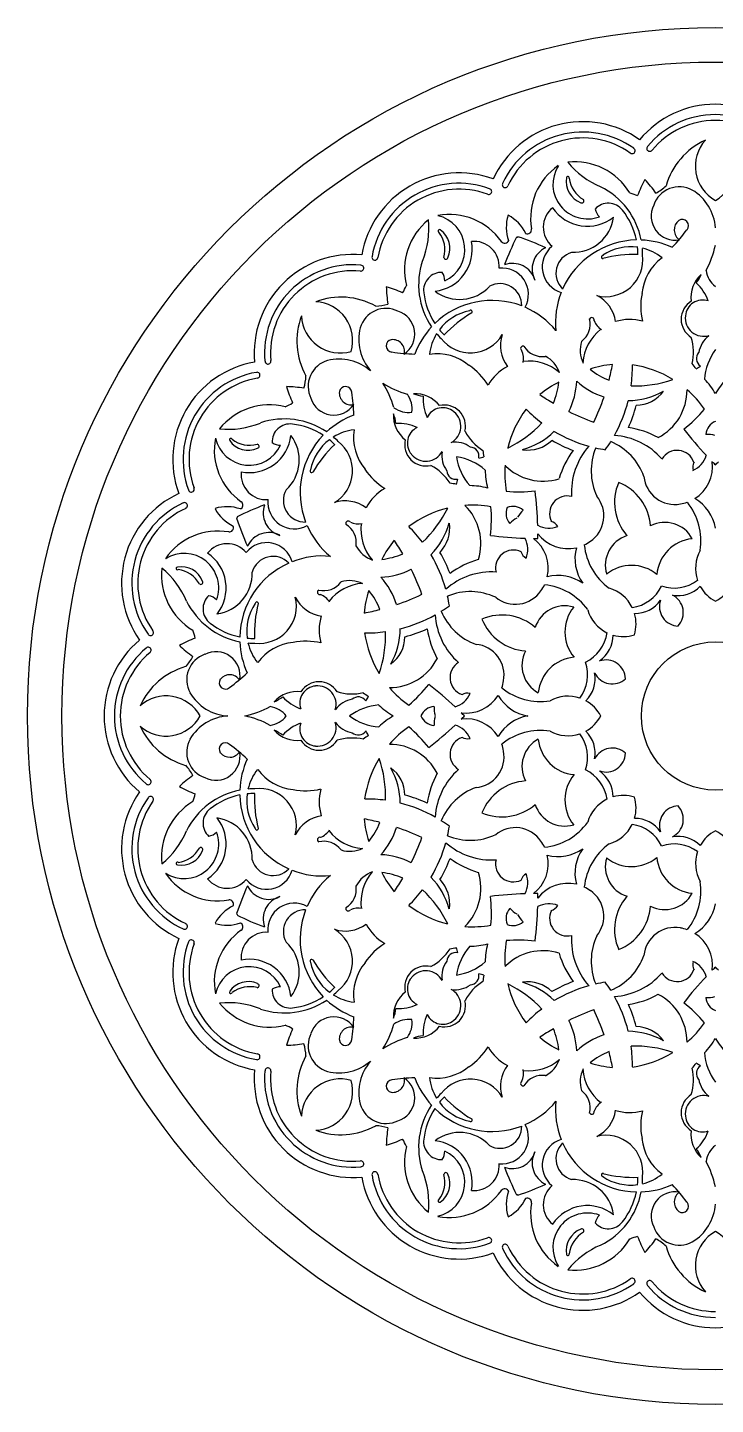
# Model space of a CAD drawing. Header units: millimetres. Extents: x 667 to 4200, y 451 to 2764.
# Drawn here: x 3200 to 3700, y 1741 to 2741 of the extents above; entities that cross this region are included whole.
import ezdxf

# ---------------------------------------------------------------- set-up
doc = ezdxf.new("R2010")
doc.units = ezdxf.units.MM
doc.layers.add('cad-block.com', color=250, linetype='Continuous')

# ---------------------------------------------------------------- blocks, each defined once
blk = doc.blocks.new('deco3_cad-block.com')
at = {"color": 0}
for radius in [500, 474.9, 53.8]:
    blk.add_circle((0, 0), radius, dxfattribs=at)
for centre, radius, start, end in [((0, 372.6), 71.7, 39.7852, 140.216), ((-96.4, 359.9), 71.7, 54.7852, 155.216), ((0, 372.6), 64.2, 89.9995, 140.2148), ((0, 372.6), 59.9, 89.9995, 140.2148), ((0, 372.6), 64.2, 39.7852, 90.0005), ((0, 372.6), 59.9, 39.7852, 90.0005), ((-96.4, 359.9), 64.2, 105.0014, 155.2167), ((-96.4, 359.9), 64.2, 54.7852, 105.0005), ((-96.4, 359.9), 59.9, 105.0013, 155.2167), ((-96.4, 359.9), 59.9, 54.7852, 105.0005), ((-60.5, 410.5), 2.12, 230.3546, 59.2158), ((-47.8, 412.2), 2.12, 135.7842, 324.6454), ((14.2, 370.7), 52.1, 114.4033, 164.0283), ((13.7, 399.2), 28.3, 137.9039, 241.0499), ((-13.7, 399.2), 28.3, 298.9501, 42.0961), ((-102.3, 355.7), 46.8, 31.0657, 96.1945), ((-58.8, 442.1), 62.8, 219.3671, 246.9565), ((-186.3, 322.7), 71.7, 69.784, 170.2148), ((-88.1, 361.6), 46.2, 124.4244, 189.7809), ((-93, 386.1), 25.1, 147.4704, 290.1368), ((-92.2, 388), 16.2, 169.2731, 249.9043), ((-107.2, 390.9), 0.998, 337.7966, 170.347), ((-85.2, 393.4), 21.3, 187.7335, 239.7077), ((-186.3, 322.7), 64.2, 69.7833, 119.9986), ((-186.3, 322.7), 59.9, 69.7833, 119.9987), ((-164.7, 380.9), 2.12, 245.3527, 74.2139), ((-152.8, 385.8), 2.12, 150.7861, 339.6473), ((-107.8, 335.2), 54.9, 11.0215, 63.6174), ((22.8, 348.9), 84.5, 151.2252, 159.8163), ((-112.3, 331.1), 84.5, 35.1837, 43.7748), ((-26.3, 364.8), 19.5, 61.0171, 161.3345), ((-63.9, 416.5), 42.2, 299.32, 311.6928), ((-34.7, 352.1), 34.8, 3.8891, 59.0287), ((-186.3, 322.7), 64.2, 119.9995, 170.2148), ((-186.3, 322.7), 59.9, 119.9995, 170.2148), ((-97, 374), 1.46, 236.9017, 40.6605), ((-77.8, 359.3), 13.1, 37.8272, 137.4722), ((-46.1, 418.9), 42.2, 247.5453, 255.68), ((-29.2, 363), 17.5, 152.5465, 280.5402), ((-179.2, 323.9), 46.8, 128.8055, 193.9343), ((-271, 354.2), 62.8, 338.0435, 5.6329), ((-193.3, 318), 46.2, 35.2191, 100.5756), ((-207.2, 338.8), 25.1, 294.8632, 77.5296), ((-122.7, 355), 29.3, 162.926, 199.4949), ((-164.3, 337.8), 29.3, 25.5051, 62.074), ((-106.9, 354.9), 18.2, 128.7065, 229.3411), ((-93, 386.1), 30.5, 214.0042, 308.4142), ((-103.4, 366.3), 29.6, 267.7815, 352.1811), ((-77.3, 370), 10.2, 190.3506, 226.5998), ((-107.8, 335.2), 51.5, 11.778, 38.5225), ((-24.1, 356.1), 4.55, 319.84, 124.2001), ((-200.6, 352.2), 0.998, 54.653, 247.2034), ((-217.9, 338.4), 21.3, 345.2923, 37.2665), ((-209.1, 339.6), 16.2, 335.0957, 55.7269), ((-136.8, 353.4), 3.19, 249.5827, 6.4622), ((-122.9, 427.5), 126.4, 316.4195, 323.9868), ((-21.3, 353), 8.65, 128.248, 237.2109), ((-207.2, 338.8), 30.5, 276.5858, 10.9958), ((-175.3, 326.5), 18.2, 355.6589, 96.2935), ((-153.1, 346.6), 3.19, 218.5378, 335.4173), ((48.2, 252.1), 215.2, 153.6246, 159.4122), ((-155, 306.3), 42.6, 74.9694, 75.7903), ((-107, 326.2), 42.6, 149.2097, 150.0306), ((-212.3, 144.1), 215.2, 65.5878, 71.3754), ((-116.1, 324.6), 17.1, 115.4786, 207.793), ((-106.7, 326.1), 19.2, 128.9501, 253.9053), ((-56.2, 285.7), 60, 91.0566, 156.0221), ((-61.5, 304.3), 36.4, 82.0653, 123.7493), ((-107.8, 335.2), 51.5, 359.613, 5.6308), ((-56.2, 285.7), 60, 65.4711, 87.8194), ((-63.5, 355), 64.8, 330.9715, 348.4156), ((-263.5, 263.5), 71.7, 84.7852, 185.216), ((-247.5, 333.1), 2.12, 165.7842, 354.6454), ((-160.8, 313.2), 54.9, 161.3826, 213.9785), ((-195.9, 333.1), 1.46, 184.3395, 348.0983), ((-100.1, 321.5), 15.8, 106.3074, 226.2753), ((-79.7, 331.5), 27, 255.8815, 7.0097), ((-81.7, 333.3), 1.15, 89.947, 270.053), ((-59.3, 246.6), 88.5, 88.0242, 104.6723), ((-17.7, 303.7), 35.8, 126.1119, 174.9369), ((-107.8, 335.2), 54.9, 359.613, 4.6219), ((-61.5, 304.3), 36.4, 51.3307, 76.6344), ((-263.5, 263.5), 64.2, 84.7852, 135.0005), ((-263.5, 263.5), 59.9, 84.7852, 135.0005), ((-257.7, 325.2), 2.12, 260.3546, 89.2158), ((-199, 309.1), 13.1, 87.5278, 187.1728), ((-206.9, 316.3), 10.2, 358.4002, 34.6494), ((-155.1, 306.1), 19.2, 331.0947, 96.0499), ((-147.5, 311.6), 17.1, 17.207, 109.5214), ((4.7, 303.9), 22.5, 131.9886, 186.8986), ((-35.2, 331.1), 27, 321.9676, 337.2164), ((11.7, 326.6), 18.8, 189.5333, 231.5439), ((-262.8, 230.6), 84.5, 65.1837, 73.7748), ((-154.7, 313.5), 84.5, 181.2252, 189.8163), ((-263.6, 328.8), 42.2, 329.32, 337.4547), ((-185.9, 332.1), 29.6, 232.8189, 317.2185), ((-156.6, 298.2), 15.8, 358.7247, 118.6926), ((-36.6, 289.8), 33.5, 20.4079, 47.466), ((-263.5, 263.5), 64.2, 134.9995, 185.2148), ((-263.5, 263.5), 59.9, 134.9995, 185.2148), ((-272.2, 252.1), 52.1, 60.9717, 110.5967), ((-291.9, 272.6), 28.3, 343.9501, 87.0961), ((-160.8, 313.2), 51.5, 186.4775, 213.222), ((-162.3, 241.8), 60, 68.9779, 133.9434), ((-56.2, 285.7), 60, 158.5253, 185.6275), ((-97.9, 282.5), 25.7, 8.7274, 62.9872), ((-7.8, 297.5), 46.5, 168.3604, 193.4099), ((-9.5, 288.1), 15.4, 121.5927, 238.4073), ((-9.3, 289.6), 12.5, 70.7614, 175.5351), ((-252.1, 272.2), 52.1, 159.4033, 209.0283), ((-272.6, 291.9), 28.3, 182.9039, 286.0499), ((-239.4, 276.5), 19.5, 63.6655, 163.9829), ((-249.4, 339.7), 42.2, 273.3072, 285.68), ((-236, 277.3), 17.5, 304.4598, 72.4535), ((-171.6, 258.6), 36.4, 101.2507, 142.9347), ((-132.4, 216.3), 88.5, 120.3277, 136.9758), ((-177.9, 293.5), 1.15, 314.947, 135.053), ((-162.3, 241.8), 60, 39.3725, 66.4747), ((-8.5, 289.1), 13.4, 173.8516, 287.0209), ((-224.4, 273.5), 34.8, 165.9713, 221.1109), ((-162.3, 241.8), 60, 137.1806, 159.5289), ((-160.8, 313.2), 51.5, 219.3692, 225.387), ((-106.6, 284.6), 15.6, 306.5526, 13.9117), ((-62.4, 254), 34, 127.9753, 175.7459), ((-89.9, 287.5), 1.79, 345.3965, 153.5348), ((-75.4, 291.9), 13.6, 200.6878, 237.5647), ((-62.4, 254), 34, 74.1287, 107.4856), ((-234.7, 268.8), 4.55, 100.7999, 265.16), ((-234.6, 264.7), 8.65, 347.7891, 96.752), ((-171.6, 258.6), 36.4, 148.3656, 173.6693), ((-160.8, 313.2), 54.9, 220.3781, 225.387), ((-178.1, 290.8), 27, 217.9903, 329.1185), ((-130.5, 269), 25.7, 162.0128, 216.2726), ((-77.2, 265.7), 21.1, 162.3912, 206.6472), ((-52.2, 264.1), 36.2, 346.8936, 17.4373), ((6.6, 260.8), 19, 126.6294, 170.4532), ((-215.4, 389.2), 126.4, 261.0132, 268.5805), ((-202.2, 227.2), 35.8, 50.0631, 98.8881), ((-139.8, 266.9), 1.79, 71.4652, 239.6035), ((-153.1, 259.7), 13.6, 347.4353, 24.3122), ((-125.8, 276.6), 15.6, 211.0883, 278.4474), ((-133.3, 242.5), 21.1, 18.3528, 62.6088), ((-7.2, 259.6), 6.63, 138.5956, 235.6707), ((34.1, 241.2), 42.2, 143.9495, 175.5109), ((-322.7, 186.3), 71.7, 99.7852, 200.216), ((-325.2, 257.7), 2.12, 180.7842, 9.6454), ((-276.5, 239.4), 19.5, 106.0171, 206.3345), ((-273.5, 224.4), 34.8, 48.8891, 104.0287), ((-204.8, 215.9), 46.5, 31.5901, 56.6396), ((-135.5, 223.7), 34, 117.5144, 150.8713), ((-135.5, 223.7), 34, 49.2541, 97.0247), ((-68.8, 184.9), 70.6, 94.8507, 108.4126), ((-55.5, 297.1), 57.6, 231.8463, 247.7351), ((-247.3, 287.9), 175.6, 345.4472, 349.2515), ((-162.2, 253.7), 101.9, 352.1547, 0.6821), ((-71.1, 178.4), 77.3, 58.6362, 81.9662), ((-59.2, 222.5), 53.9, 33.3285, 38.2799), ((-58.9, 327.2), 87.5, 300.7948, 303.2815), ((-322.7, 186.3), 64.2, 99.7852, 150.0005), ((-322.7, 186.3), 59.9, 99.7852, 150.0005), ((-333.1, 247.5), 2.12, 275.3546, 104.2158), ((-339.7, 249.4), 42.2, 344.32, 356.6928), ((-295.9, 206.1), 64.8, 15.9715, 33.4156), ((-206.1, 295.9), 64.8, 236.5844, 254.0285), ((-82.1, 179.4), 70.6, 116.5874, 130.1493), ((-170.9, 249.4), 57.6, 337.2649, 353.1537), ((-154.9, 245.6), 54.2, 333.0791, 357.3774), ((-64.2, 283.2), 54.2, 227.6226, 251.9209), ((-58.9, 327.2), 87.5, 268.4565, 288.6922), ((-46.5, 206.9), 53.9, 30.3339, 44.3069), ((46.5, 206.9), 53.9, 135.6931, 149.6661), ((-313.5, 154.7), 84.5, 80.1837, 88.7748), ((-230.6, 262.8), 84.5, 196.2252, 204.8163), ((-277.3, 236), 17.5, 197.5465, 325.5402), ((-264.7, 234.6), 8.65, 173.248, 282.2109), ((-268.8, 234.7), 4.55, 4.84, 169.2001), ((-389.2, 215.4), 126.4, 1.4195, 8.9868), ((-239.2, 222.7), 18.8, 353.4561, 35.4667), ((-209.2, 259), 27, 247.7836, 263.0324), ((-218.2, 211.5), 22.5, 38.1014, 93.0114), ((-179, 230.7), 33.5, 177.534, 204.5921), ((-28.7, 378.5), 175.6, 235.7485, 239.5528), ((-247.3, 287.9), 175.6, 334.8509, 341.298), ((-64.2, 283.2), 54.2, 270.8286, 299.2614), ((-58.2, 251.3), 25.7, 271.5105, 323.1545), ((-59.6, 236.8), 39, 297.5471, 0.1748), ((-71.1, 178.4), 77.3, 35.1766, 49.1806), ((-323.9, 179.2), 46.8, 76.0657, 141.1945), ((-328.8, 263.6), 42.2, 292.5453, 300.68), ((-222.7, 239.2), 18.8, 234.5333, 276.5439), ((-198.2, 211.4), 12.5, 49.4649, 154.2386), ((-197, 210.4), 15.4, 346.5927, 103.4073), ((-198.4, 210.4), 13.4, 297.9791, 51.1484), ((-75.8, 176.4), 77.3, 143.0338, 166.3638), ((-64.7, 294.1), 101.9, 224.3179, 232.8453), ((-28.7, 378.5), 175.6, 243.702, 250.1491), ((-162.2, 253.7), 101.9, 330.5648, 345.9394), ((-162.2, 253.7), 108.4, 335.9274, 344.964), ((-92.3, 294.8), 110.9, 308.7026, 319.5404), ((-322.7, 186.3), 64.2, 150.0014, 200.2167), ((-322.7, 186.3), 59.9, 150.0013, 200.2167), ((-354.2, 271), 62.8, 264.3671, 291.9565), ((-313.2, 160.8), 54.9, 56.0215, 108.6174), ((-309.1, 199), 13.1, 82.8272, 182.4722), ((-313.2, 160.8), 51.5, 56.778, 83.5225), ((-241.8, 162.3), 60, 110.4711, 132.8194), ((-259, 209.2), 27, 6.9676, 22.2164), ((-211.5, 218.2), 22.5, 176.9886, 231.8986), ((-230.7, 179), 33.5, 65.4079, 92.466), ((-189.7, 273), 87.5, 296.3078, 316.5435), ((4.2, 203.7), 11.1, 112.1397, 175.7008), ((-318, 193.3), 46.2, 169.4244, 234.7809), ((-338.8, 207.2), 25.1, 192.4704, 335.1368), ((-352.2, 200.6), 0.998, 22.7966, 215.347), ((-339.6, 209.1), 16.2, 214.2731, 294.9043), ((-338.4, 217.9), 21.3, 232.7335, 284.7077), ((-338.8, 207.2), 30.5, 259.0042, 353.4142), ((-332.1, 185.9), 29.6, 312.7815, 37.1811), ((-241.8, 162.3), 60, 136.0566, 201.0221), ((-258.6, 171.6), 36.4, 127.0653, 168.7493), ((-313.2, 160.8), 51.5, 44.613, 50.6308), ((-258.6, 171.6), 36.4, 96.3307, 121.6344), ((-313.2, 160.8), 54.9, 44.613, 49.6219), ((-227.2, 202.2), 35.8, 171.1119, 219.9369), ((-210.4, 197), 15.4, 166.5927, 283.4073), ((-211.4, 198.2), 12.5, 115.7614, 220.5351), ((-149.9, 223.6), 36.2, 207.5627, 238.1064), ((-154.9, 245.6), 54.2, 285.7386, 314.1714), ((-136.5, 218.8), 25.7, 261.8455, 313.4895), ((-64.7, 294.1), 108.4, 240.036, 249.0726), ((-64.7, 294.1), 101.9, 239.0606, 254.4352), ((-76.6, 153.6), 50.2, 41.2075, 86.416), ((-72.3, 146.9), 63.2, 60.9427, 81.8061), ((184.2, 368.7), 262, 217.7481, 223.2627), ((-5.4, 188.8), 15.7, 71.3446, 95.5067), ((-333.1, 195.9), 1.46, 281.9017, 85.6605), ((-316.3, 206.9), 10.2, 235.3506, 271.5998), ((-216.3, 132.4), 88.5, 133.0242, 149.6723), ((-290.8, 178.1), 27, 300.8815, 52.0097), ((-210.4, 198.4), 13.4, 218.8516, 332.0209), ((-179.8, 189.1), 19, 171.6294, 215.4532), ((-189.1, 179.8), 19, 54.5468, 98.3706), ((-178.5, 188.6), 6.63, 349.3293, 86.4044), ((-115.5, 199.2), 53.9, 186.7201, 191.6715), ((-52.8, 155), 63.2, 143.1939, 164.0573), ((-54.4, 162.7), 50.2, 138.584, 183.7925), ((-47.1, 178.1), 43.2, 157.4749, 205.2752), ((-64.7, 294.1), 101.9, 257.3128, 261.3104), ((-162.2, 253.7), 101.9, 323.6896, 327.6872), ((-92.6, 159.3), 43.2, 19.7248, 67.5251), ((-27.8, 180), 12.9, 18.8848, 149.1612), ((-223.6, 149.9), 36.2, 31.8936, 62.4373), ((-146.5, 194.7), 42.2, 188.9495, 220.5109), ((-194.7, 146.5), 42.2, 49.4891, 81.0505), ((-189.7, 273), 87.5, 281.7185, 284.2052), ((-75.8, 176.4), 77.3, 175.8194, 189.8234), ((-125.3, 209.5), 39, 224.8252, 287.4529), ((-8.3, 180.3), 8.22, 150.5725, 194.2209), ((-23.1, 194.1), 17.2, 293.2719, 343.3953), ((-29.5, 181.1), 27.4, 302.0032, 7.5478), ((184.2, 368.7), 262, 224.6205, 225.3266), ((-184.2, 368.7), 262, 314.6734, 315.3795), ((-326.5, 175.3), 18.2, 173.7065, 274.3411), ((-293.5, 177.9), 1.15, 134.947, 315.053), ((-215.9, 204.8), 46.5, 213.3604, 238.4099), ((-188.6, 178.5), 6.63, 183.5956, 280.6707), ((-273, 189.7), 87.5, 345.7948, 348.2815), ((-113.4, 179.2), 53.9, 180.6931, 194.6661), ((-29.6, 176.1), 22.5, 185.566, 280.5149), ((-359.9, 96.4), 71.7, 114.784, 215.2148), ((-380.9, 164.7), 2.12, 195.7861, 24.6473), ((-298.2, 156.6), 15.8, 151.3074, 271.2753), ((-223.7, 135.5), 34, 119.1287, 152.4856), ((-199.2, 115.5), 53.9, 78.3285, 83.2799), ((-179.2, 113.4), 53.9, 75.3339, 89.3069), ((-143.2, 273.7), 110.9, 265.4596, 276.2974), ((-391, 130.5), 262, 1.7373, 7.2519), ((-36.4, 155.1), 36.9, 156.718, 220.9227), ((-84, 135.4), 36.9, 4.0773, 68.282), ((-359.9, 96.4), 64.2, 114.7833, 164.9986), ((-359.9, 96.4), 59.9, 114.7833, 164.9987), ((-385.8, 152.8), 2.12, 290.3527, 119.2139), ((-355, 122.7), 29.3, 70.5051, 107.074), ((-337.8, 164.3), 29.3, 207.926, 244.4949), ((-252.1, -48.2), 215.2, 110.5878, 116.3754), ((-346.6, 153.1), 3.19, 294.5827, 51.4622), ((-311.6, 147.5), 17.1, 160.4786, 252.793), ((-306.1, 155.1), 19.2, 173.9501, 298.9053), ((-269, 130.5), 25.7, 53.7274, 107.9872), ((-176.4, 75.8), 77.3, 103.6362, 126.9662), ((-273, 189.7), 87.5, 313.4565, 333.6922), ((-176.4, 75.8), 77.3, 80.1766, 94.1806), ((-209.5, 125.3), 39, 342.5471, 45.1748), ((-273.7, 143.2), 110.9, 353.7026, 4.5404), ((-141.1, 147), 11.1, 157.1397, 220.7008), ((-147, 141.1), 11.1, 49.2992, 112.8603), ((-107.6, 146.9), 12.9, 75.8388, 206.1152), ((-103.6, 145.4), 22.5, 304.4851, 39.434), ((-29.5, 181.1), 27.4, 278.4016, 289.2248), ((-55.3, 127.1), 44.8, 351.1563, 38.8185), ((-30.5, 131.1), 31, 9.7874, 59.7712), ((-326.2, 107), 42.6, 119.9694, 120.7903), ((-144.1, 212.3), 215.2, 198.6246, 204.4122), ((-306.3, 155), 42.6, 194.2097, 195.0306), ((-266.9, 139.8), 1.79, 30.3965, 198.5348), ((-259.7, 153.1), 13.6, 245.6878, 282.5647), ((-245.6, 154.9), 54.2, 315.8286, 344.2614), ((-218.8, 136.5), 25.7, 316.5105, 8.1545), ((-137.3, 129.7), 15.7, 116.3446, 140.5067), ((-129.7, 137.3), 15.7, 129.4933, 153.6554), ((-121.6, 133.4), 8.22, 30.7791, 74.4275), ((-36.7, 118.1), 22.5, 28.1648, 117.5254), ((-361.6, 88.1), 46.2, 80.2191, 145.5756), ((-353.4, 136.8), 3.19, 263.5378, 20.4173), ((-324.6, 116.1), 17.1, 62.207, 154.5214), ((-241.8, 162.3), 60, 203.5253, 230.6275), ((-276.6, 125.8), 15.6, 351.5526, 58.9117), ((-223.7, 135.5), 34, 172.9753, 220.7459), ((-294.1, 64.7), 101.9, 37.1547, 45.6821), ((-130.5, 391), 262, 262.7481, 268.2627), ((-120.9, 153.6), 17.2, 241.6047, 291.7281), ((-391, 130.5), 262, 359.6734, 0.3795), ((-107.2, 148.9), 27.4, 217.4522, 282.9968), ((-57.5, 109.5), 22.5, 107.4746, 196.8352), ((-354.9, 106.9), 18.2, 40.6589, 141.2935), ((-326.1, 106.7), 19.2, 16.0947, 141.0499), ((-242.5, 133.3), 21.1, 207.3912, 251.6472), ((-179.4, 82.1), 70.6, 139.8507, 153.4126), ((-378.5, 28.7), 175.6, 30.4472, 34.2515), ((-146.9, 107.6), 12.9, 63.8848, 194.1612), ((-153.6, 120.9), 17.2, 338.2719, 28.3953), ((-130.5, 391), 262, 269.6205, 270.3266), ((-148.9, 107.2), 27.4, 347.0032, 52.5478), ((-71.1, 114.3), 31, 165.2288, 215.2126), ((-107.2, 148.9), 27.4, 295.7752, 306.5984), ((-50.8, 129), 44.8, 186.1815, 233.8437), ((-14, 100.2), 28.7, 95.9699, 174.8959), ((12.6, 107.2), 27, 151.1802, 198.8424), ((-359.9, 96.4), 64.2, 164.9995, 215.2148), ((-359.9, 96.4), 59.9, 164.9995, 215.2148), ((-386.1, 93), 25.1, 339.8632, 122.5296), ((-386.1, 93), 30.5, 321.5858, 55.9958), ((-285.7, 56.2), 60, 113.9779, 178.9434), ((-321.5, 100.1), 15.8, 43.7247, 163.6926), ((-285.7, 56.2), 60, 84.3725, 111.4747), ((-249.4, 170.9), 57.6, 276.8463, 292.7351), ((-294.1, 64.7), 101.9, 15.5648, 30.9394), ((-294.1, 64.7), 108.4, 20.9274, 29.964), ((-155, 52.8), 63.2, 105.9427, 126.8061), ((-133.4, 121.6), 8.22, 195.5725, 239.2209), ((-355.7, 102.3), 46.8, 173.8055, 238.9343), ((-442.1, 58.8), 62.8, 23.0435, 50.6329), ((-390.9, 107.2), 0.998, 99.653, 292.2034), ((-388, 92.2), 16.2, 20.0957, 100.7269), ((-393.4, 85.2), 21.3, 30.2923, 82.2665), ((-366.3, 103.4), 29.6, 277.8189, 2.2185), ((-245.6, 154.9), 54.2, 272.6226, 296.9209), ((-283.2, 64.2), 54.2, 18.0791, 42.3774), ((-378.5, 28.7), 175.6, 19.8509, 26.298), ((-162.7, 54.4), 50.2, 86.2075, 131.416), ((-114.3, 71.1), 31, 54.7874, 104.7712), ((-61, 80.7), 28.7, 50.1041, 129.0301), ((-374, 97), 1.46, 229.3395, 33.0983), ((-287.5, 89.9), 1.79, 116.4652, 284.6035), ((-284.6, 106.6), 15.6, 256.0883, 323.4474), ((-254, 62.4), 34, 94.2541, 142.0247), ((-265.7, 77.2), 21.1, 63.3528, 107.6088), ((-184.9, 68.8), 70.6, 161.5874, 175.1493), ((-297.1, 55.5), 57.6, 22.2649, 38.1537), ((-178.1, 47.1), 43.2, 64.7248, 112.5251), ((-145.4, 103.6), 22.5, 230.566, 325.5149), ((-148.9, 107.2), 27.4, 323.4016, 334.2248), ((-129, 50.8), 44.8, 36.1563, 83.8185), ((-84.7, 66.9), 27, 26.1576, 73.8198), ((-64.5, 106.7), 28.2, 278.1089, 334.1177), ((-29.9, 121.1), 28.2, 250.8823, 306.8911), ((-27.2, 110.1), 22.7, 259.8021, 315.4491), ((12.6, 107.2), 27, 209.0463, 242.246), ((-12.6, 107.2), 27, 297.754, 330.9537), ((-335.2, 107.8), 54.9, 206.3826, 258.9785), ((-359.3, 77.8), 13.1, 132.5278, 232.1728), ((-370, 77.3), 10.2, 43.4002, 79.6494), ((-304.3, 61.5), 36.4, 146.2507, 187.9347), ((-246.6, 59.3), 88.5, 165.3277, 181.9758), ((-331.5, 79.7), 27, 262.9903, 14.1185), ((-333.3, 81.7), 1.15, 359.947, 180.053), ((-282.5, 97.9), 25.7, 207.0128, 261.2726), ((-291.9, 75.4), 13.6, 32.4353, 69.3122), ((-287.9, 247.3), 175.6, 288.702, 295.1491), ((-253.7, 162.2), 101.9, 302.3128, 306.3104), ((-294.1, 64.7), 101.9, 8.6896, 12.6872), ((-58.6, 97.1), 22.7, 269.5509, 325.1979), ((-26.5, 79.5), 14.2, 161.1354, 267.8249), ((-37.5, 75), 14.2, 317.1751, 63.8646), ((-254, 62.4), 34, 162.5144, 195.8713), ((-287.9, 247.3), 175.6, 280.7485, 284.5528), ((-253.7, 162.2), 101.9, 284.0606, 299.4352), ((-153.6, 76.6), 50.2, 183.584, 228.7925), ((-159.3, 92.6), 43.2, 202.4749, 250.2752), ((-155.1, 36.4), 36.9, 49.0773, 113.282), ((-135.4, 84), 36.9, 201.718, 265.9227), ((-109.5, 57.5), 22.5, 73.1648, 162.5254), ((-80.7, 61), 28.7, 140.9699, 219.8959), ((-66.9, 84.7), 27, 196.1802, 243.8424), ((-84.7, 66.9), 27, 342.754, 15.9537), ((-410.5, 60.5), 2.12, 210.7842, 39.6454), ((-418.9, 46.1), 42.2, 14.32, 22.4547), ((-335.2, 107.8), 51.5, 231.4775, 258.222), ((-253.7, 162.2), 101.9, 269.3179, 277.8453), ((-178.4, 71.1), 77.3, 188.0338, 211.3638), ((-327.2, 58.9), 87.5, 341.3078, 1.5435), ((-283.2, 64.2), 54.2, 330.7386, 359.1714), ((-253.7, 162.2), 108.4, 285.036, 294.0726), ((-146.9, 72.3), 63.2, 188.1939, 209.0573), ((-106.7, 64.5), 28.2, 295.8823, 351.8911), ((-372.6, 0), 71.7, 129.7852, 230.216), ((-348.9, -22.8), 84.5, 110.1837, 118.7748), ((-331.1, 112.3), 84.5, 226.2252, 234.8163), ((-285.7, 56.2), 60, 182.1806, 204.5289), ((-335.2, 107.8), 51.5, 264.3692, 270.387), ((-335.2, 107.8), 54.9, 265.3781, 270.387), ((-304.3, 61.5), 36.4, 193.3656, 218.6693), ((-303.7, 17.7), 35.8, 95.0631, 143.8881), ((-297.5, 7.8), 46.5, 76.5901, 101.6396), ((-251.3, 58.2), 25.7, 306.8455, 358.4895), ((-176.1, 29.6), 22.5, 349.4851, 84.434), ((-97.1, 58.6), 22.7, 304.8021, 0.4491), ((-66.9, 84.7), 27, 254.0463, 287.246), ((-372.6, 0), 64.2, 129.7852, 180.0005), ((-372.6, 0), 59.9, 129.7852, 180.0005), ((-412.2, 47.8), 2.12, 305.3546, 134.2158), ((-416.5, 63.9), 42.2, 318.3072, 330.68), ((-364.8, 26.3), 19.5, 108.6655, 208.9829), ((-363, 29.2), 17.5, 349.4598, 117.4535), ((-236.8, 59.6), 39, 269.8252, 332.4529), ((-118.1, 36.7), 22.5, 152.4746, 241.8352), ((-100.2, 14), 28.7, 95.1041, 174.0301), ((-79.5, 26.5), 14.2, 2.1751, 108.8646), ((-370.7, -14.2), 52.1, 105.9717, 155.5967), ((-427.5, 122.9), 126.4, 306.0132, 313.5805), ((-180, 27.8), 12.9, 120.8388, 251.1152), ((-121.1, 29.9), 28.2, 323.1089, 19.1177), ((-110.1, 27.2), 22.7, 314.5509, 10.1979), ((-75, 37.5), 14.2, 206.1354, 312.8249), ((-356.1, 24.1), 4.55, 145.7999, 310.16), ((-353, 21.3), 8.65, 32.7891, 141.752), ((-289.6, 9.3), 12.5, 94.4649, 199.2386), ((-288.1, 9.5), 15.4, 31.5927, 148.4073), ((-289.1, 8.5), 13.4, 342.9791, 96.1484), ((-178.4, 71.1), 77.3, 220.8194, 234.8234), ((-294.8, 92.3), 110.9, 310.4596, 321.2974), ((-368.7, -184.2), 262, 46.7373, 52.2519), ((-181.1, 29.5), 27.4, 340.7752, 351.5984), ((-127.1, 55.3), 44.8, 231.1815, 278.8437), ((-399.2, -13.7), 28.3, 28.9501, 132.0961), ((-352.1, 34.7), 34.8, 210.9713, 266.1109), ((-303.9, -4.7), 22.5, 83.1014, 138.0114), ((-331.1, 35.2), 27, 292.7836, 308.0324), ((-289.8, 36.6), 33.5, 222.534, 249.5921), ((-260.8, -6.6), 19, 99.5468, 143.3706), ((-264.1, 52.2), 36.2, 252.5627, 283.1064), ((-259.6, 7.2), 6.63, 34.3293, 131.4044), ((-222.5, 59.2), 53.9, 231.7201, 236.6715), ((-327.2, 58.9), 87.5, 326.7185, 329.2052), ((-194.1, 23.1), 17.2, 286.6047, 336.7281), ((-181.1, 29.5), 27.4, 262.4522, 327.9968), ((-180.3, 8.3), 8.22, 75.7791, 119.4275), ((-131.1, 30.5), 31, 210.2288, 260.2126), ((-107.2, -12.6), 27, 71.1576, 118.8198), ((-107.2, -12.6), 27, 27.754, 60.9537), ((-355, 63.5), 64.8, 281.5844, 299.0285), ((-326.6, -11.7), 18.8, 38.4561, 80.4667), ((-241.2, -34.1), 42.2, 94.4891, 126.0505), ((-206.9, 46.5), 53.9, 225.6931, 239.6661), ((-206.9, -46.5), 53.9, 120.3339, 134.3069), ((-203.7, -4.2), 11.1, 94.2992, 157.8603), ((-188.8, 5.4), 15.7, 174.4933, 198.6554), ((-368.7, -184.2), 262, 44.6734, 45.3795), ((-368.7, 184.2), 262, 314.6205, 315.3266), ((-131.1, -30.5), 31, 99.7874, 149.7712), ((-372.6, 0), 64.2, 179.9995, 230.2148), ((-372.6, 0), 59.9, 179.9995, 230.2148), ((-399.2, 13.7), 28.3, 227.9039, 331.0499), ((-370.7, 14.2), 52.1, 204.4033, 254.0283), ((-352.1, -34.7), 34.8, 93.8891, 149.0287), ((-355, -63.5), 64.8, 60.9715, 78.4156), ((-326.6, 11.7), 18.8, 279.5333, 321.5439), ((-289.8, -36.6), 33.5, 110.4079, 137.466), ((-289.6, -9.3), 12.5, 160.7614, 265.5351), ((-289.1, -8.5), 13.4, 263.8516, 17.0209), ((-260.8, 6.6), 19, 216.6294, 260.4532), ((-241.2, 34.1), 42.2, 233.9495, 265.5109), ((-178.4, -71.1), 77.3, 125.1766, 139.1806), ((-294.8, -92.3), 110.9, 38.7026, 49.5404), ((-203.7, 4.2), 11.1, 202.1397, 265.7008), ((-368.7, 184.2), 262, 307.7481, 313.2627), ((-188.8, -5.4), 15.7, 161.3446, 185.5067), ((-194.1, -23.1), 17.2, 23.2719, 73.3953), ((-181.1, -29.5), 27.4, 32.0032, 97.5478), ((-107.2, 12.6), 27, 299.0463, 332.246), ((-364.8, -26.3), 19.5, 151.0171, 251.3345), ((-356.1, -24.1), 4.55, 49.84, 214.2001), ((-331.1, -35.2), 27, 51.9676, 67.2164), ((-303.9, 4.7), 22.5, 221.9886, 276.8986), ((-288.1, -9.5), 15.4, 211.5927, 328.4073), ((-264.1, -52.2), 36.2, 76.8936, 107.4373), ((-259.6, -7.2), 6.63, 228.5956, 325.6707), ((-222.5, -59.2), 53.9, 123.3285, 128.2799), ((-327.2, -58.9), 87.5, 30.7948, 33.2815), ((-180, -27.8), 12.9, 108.8848, 239.1612), ((-180.3, -8.3), 8.22, 240.5725, 284.2209), ((-127.1, -55.3), 44.8, 81.1563, 128.8185), ((-118.1, -36.7), 22.5, 118.1648, 207.5254), ((-100.2, -14), 28.7, 185.9699, 264.8959), ((-107.2, 12.6), 27, 241.1802, 288.8424), ((-121.1, -29.9), 28.2, 340.8823, 36.8911), ((-110.1, -27.2), 22.7, 349.8021, 45.4491), ((-363, -29.2), 17.5, 242.5465, 10.5402), ((-353, -21.3), 8.65, 218.248, 327.2109), ((-427.5, -122.9), 126.4, 46.4195, 53.9868), ((-236.8, -59.6), 39, 27.5471, 90.1748), ((-176.1, -29.6), 22.5, 275.566, 10.5149), ((-181.1, -29.5), 27.4, 8.4016, 19.2248), ((-75, -37.5), 14.2, 47.1751, 153.8646), ((-79.5, -26.5), 14.2, 251.1354, 357.8249), ((-416.5, -63.9), 42.2, 29.32, 41.6928), ((-285.7, -56.2), 60, 155.4711, 177.8194), ((-304.3, -61.5), 36.4, 141.3307, 166.6344), ((-303.7, -17.7), 35.8, 216.1119, 264.9369), ((-178.4, -71.1), 77.3, 148.6362, 171.9662), ((-327.2, -58.9), 87.5, 358.4565, 18.6922), ((-283.2, -64.2), 54.2, 0.8286, 29.2614), ((-251.3, -58.2), 25.7, 1.5105, 53.1545), ((-153.6, -76.6), 50.2, 131.2075, 176.416), ((-106.7, -64.5), 28.2, 8.1089, 64.1177), ((-97.1, -58.6), 22.7, 359.5509, 55.1979), ((-412.2, -47.8), 2.12, 225.7842, 54.6454), ((-331.1, -112.3), 84.5, 125.1837, 133.7748), ((-146.9, -72.3), 63.2, 150.9427, 171.8061), ((-135.4, -84), 36.9, 94.0773, 158.282), ((-80.7, -61), 28.7, 140.1041, 219.0301), ((-359.9, -96.4), 71.7, 144.7852, 245.216), ((-359.9, -96.4), 64.2, 144.7852, 195.0005), ((-410.5, -60.5), 2.12, 320.3546, 149.2158), ((-348.9, 22.8), 84.5, 241.2252, 249.8163), ((-335.2, -107.8), 54.9, 101.0215, 153.6174), ((-418.9, -46.1), 42.2, 337.5453, 345.68), ((-335.2, -107.8), 51.5, 101.778, 128.5225), ((-285.7, -56.2), 60, 181.0566, 246.0221), ((-304.3, -61.5), 36.4, 172.0653, 213.7493), ((-335.2, -107.8), 51.5, 89.613, 95.6308), ((-335.2, -107.8), 54.9, 89.613, 94.6219), ((-246.6, -59.3), 88.5, 178.0242, 194.6723), ((-331.5, -79.7), 27, 345.8815, 97.0097), ((-297.5, -7.8), 46.5, 258.3604, 283.4099), ((-254, -62.4), 34, 164.1287, 197.4856), ((-253.7, -162.2), 108.4, 65.9274, 74.964), ((-159.3, -92.6), 43.2, 109.7248, 157.5251), ((-66.9, -84.7), 27, 72.754, 105.9537), ((-84.7, -66.9), 27, 344.0463, 17.246), ((-359.9, -96.4), 59.9, 144.7852, 195.0005), ((-355.7, -102.3), 46.8, 121.0657, 186.1945), ((-359.3, -77.8), 13.1, 127.8272, 227.4722), ((-253.7, -162.2), 101.9, 82.1547, 90.6821), ((-253.7, -162.2), 101.9, 60.5648, 75.9394), ((-155.1, -36.4), 36.9, 246.718, 310.9227), ((-109.5, -57.5), 22.5, 197.4746, 286.8352), ((-66.9, -84.7), 27, 116.1576, 163.8198), ((-26.5, -79.5), 14.2, 92.1751, 198.8646), ((-37.5, -75), 14.2, 296.1354, 42.8249), ((-386.1, -93), 30.5, 304.0042, 38.4142), ((-366.3, -103.4), 29.6, 357.7815, 82.1811), ((-282.5, -97.9), 25.7, 98.7274, 152.9872), ((-287.9, -247.3), 175.6, 75.4472, 79.2515), ((-184.9, -68.8), 70.6, 184.8507, 198.4126), ((-297.1, -55.5), 57.6, 321.8463, 337.7351), ((-253.7, -162.2), 101.9, 53.6896, 57.6872), ((-129, -50.8), 44.8, 276.1815, 323.8437), ((-84.7, -66.9), 27, 286.1802, 333.8424), ((-64.5, -106.7), 28.2, 25.8823, 81.8911), ((-58.6, -97.1), 22.7, 34.8021, 90.4491), ((-442.1, -58.8), 62.8, 309.3671, 336.9565), ((-386.1, -93), 25.1, 237.4704, 20.1368), ((-370, -77.3), 10.2, 280.3506, 316.5998), ((-333.3, -81.7), 1.15, 179.947, 0.053), ((-287.5, -89.9), 1.79, 75.3965, 243.5348), ((-291.9, -75.4), 13.6, 290.6878, 327.5647), ((-254, -62.4), 34, 217.9753, 265.7459), ((-283.2, -64.2), 54.2, 317.6226, 341.9209), ((-287.9, -247.3), 175.6, 64.8509, 71.298), ((-378.5, -28.7), 175.6, 333.702, 340.1491), ((-294.1, -64.7), 101.9, 347.3128, 351.3104), ((-178.1, -47.1), 43.2, 247.4749, 295.2752), ((-145.4, -103.6), 22.5, 34.4851, 129.434), ((-27.2, -110.1), 22.7, 44.5509, 100.1979), ((12.6, -107.2), 27, 117.754, 150.9537), ((-12.6, -107.2), 27, 29.0463, 62.246), ((-388, -92.2), 16.2, 259.2731, 339.9043), ((-393.4, -85.2), 21.3, 277.7335, 329.7077), ((-374, -97), 1.46, 326.9017, 130.6605), ((-284.6, -106.6), 15.6, 36.5526, 103.9117), ((-265.7, -77.2), 21.1, 252.3912, 296.6472), ((-294.1, -64.7), 101.9, 329.0606, 344.4352), ((-162.7, -54.4), 50.2, 228.584, 273.7925), ((-148.9, -107.2), 27.4, 25.7752, 36.5984), ((-114.3, -71.1), 31, 255.2288, 305.2126), ((-71.1, -114.3), 31, 144.7874, 194.7712), ((-50.8, -129), 44.8, 126.1563, 173.8185), ((-29.9, -121.1), 28.2, 53.1089, 109.1177), ((12.6, -107.2), 27, 161.1576, 208.8198), ((-390.9, -107.2), 0.998, 67.7966, 260.347), ((-321.5, -100.1), 15.8, 196.3074, 316.2753), ((-245.6, -154.9), 54.2, 63.0791, 87.3774), ((-294.1, -64.7), 108.4, 330.036, 339.0726), ((-155, -52.8), 63.2, 233.1939, 254.0573), ((-146.9, -107.6), 12.9, 165.8388, 296.1152), ((-148.9, -107.2), 27.4, 307.4522, 12.9968), ((-57.5, -109.5), 22.5, 163.1648, 252.5254), ((-61, -80.7), 28.7, 230.9699, 309.8959), ((-14, -100.2), 28.7, 185.1041, 264.0301), ((-359.9, -96.4), 64.2, 195.0014, 245.2167), ((-359.9, -96.4), 59.9, 195.0013, 245.2167), ((-361.6, -88.1), 46.2, 214.4244, 279.7809), ((-354.9, -106.9), 18.2, 218.7065, 319.3411), ((-326.1, -106.7), 19.2, 218.9501, 343.9053), ((-285.7, -56.2), 60, 248.5253, 275.6275), ((-241.8, -162.3), 60, 129.3725, 156.4747), ((-242.5, -133.3), 21.1, 108.3528, 152.6088), ((-223.7, -135.5), 34, 139.2541, 187.0247), ((-249.4, -170.9), 57.6, 67.2649, 83.1537), ((-179.4, -82.1), 70.6, 206.5874, 220.1493), ((-378.5, -28.7), 175.6, 325.7485, 329.5528), ((-245.6, -154.9), 54.2, 15.7386, 44.1714), ((-218.8, -136.5), 25.7, 351.8455, 43.4895), ((-209.5, -125.3), 39, 314.8252, 17.4529), ((-133.4, -121.6), 8.22, 120.7791, 164.4275), ((-153.6, -120.9), 17.2, 331.6047, 21.7281), ((-144.1, -212.3), 215.2, 155.5878, 161.3754), ((-324.6, -116.1), 17.1, 205.4786, 297.793), ((-276.6, -125.8), 15.6, 301.0883, 8.4474), ((-294.1, -64.7), 101.9, 314.3179, 322.8453), ((-273, -189.7), 87.5, 26.3078, 46.5435), ((-130.5, -391), 262, 91.7373, 97.2519), ((-130.5, -391), 262, 89.6734, 90.3795), ((-107.2, -148.9), 27.4, 77.0032, 142.5478), ((-391, -130.5), 262, 359.6205, 0.3266), ((-107.2, -148.9), 27.4, 53.4016, 64.2248), ((-103.6, -145.4), 22.5, 320.566, 55.5149), ((-36.7, -118.1), 22.5, 242.4746, 331.8352), ((-55.3, -127.1), 44.8, 321.1815, 8.8437), ((-337.8, -164.3), 29.3, 115.5051, 152.074), ((-353.4, -136.8), 3.19, 339.5827, 96.4622), ((-311.6, -147.5), 17.1, 107.207, 199.5214), ((-306.1, -155.1), 19.2, 61.0947, 186.0499), ((-266.9, -139.8), 1.79, 161.4652, 329.6035), ((-259.7, -153.1), 13.6, 77.4353, 114.3122), ((-176.4, -75.8), 77.3, 233.0338, 256.3638), ((-273.7, -143.2), 110.9, 355.4596, 6.2974), ((-141.1, -147), 11.1, 139.2992, 202.8603), ((-137.3, -129.7), 15.7, 219.4933, 243.6554), ((-391, -130.5), 262, 352.7481, 358.2627), ((-120.9, -153.6), 17.2, 68.2719, 118.3953), ((-121.6, -133.4), 8.22, 285.5725, 329.2209), ((-36.4, -155.1), 36.9, 139.0773, 203.282), ((-84, -135.4), 36.9, 291.718, 355.9227), ((-30.5, -131.1), 31, 300.2288, 350.2126), ((-326.2, -107), 42.6, 239.2097, 240.0306), ((-306.3, -155), 42.6, 164.9694, 165.7903), ((-252.1, 48.2), 215.2, 243.6246, 249.4122), ((-298.2, -156.6), 15.8, 88.7247, 208.6926), ((-241.8, -162.3), 60, 158.9779, 223.9434), ((-147, -141.1), 11.1, 247.1397, 310.7008), ((-129.7, -137.3), 15.7, 206.3446, 230.5067), ((-107.6, -146.9), 12.9, 153.8848, 284.1612), ((-385.8, -152.8), 2.12, 240.7861, 69.6473), ((-318, -193.3), 46.2, 125.2191, 190.5756), ((-355, -122.7), 29.3, 252.926, 289.4949), ((-346.6, -153.1), 3.19, 308.5378, 65.4173), ((-326.5, -175.3), 18.2, 85.6589, 186.2935), ((-269, -130.5), 25.7, 252.0128, 306.2726), ((-290.8, -178.1), 27, 307.9903, 59.1185), ((-223.7, -135.5), 34, 207.5144, 240.8713), ((-176.4, -75.8), 77.3, 265.8194, 279.8234), ((-54.4, -162.7), 50.2, 176.2075, 221.416), ((-47.1, -178.1), 43.2, 154.7248, 202.5251), ((-29.6, -176.1), 22.5, 79.4851, 174.434), ((-29.5, -181.1), 27.4, 70.7752, 81.5984), ((-29.5, -181.1), 27.4, 352.4522, 57.9968), ((-322.7, -186.3), 71.7, 159.784, 260.2148), ((-322.7, -186.3), 64.2, 159.7833, 209.9986), ((-380.9, -164.7), 2.12, 335.3527, 164.2139), ((-322.7, -186.3), 59.9, 159.7833, 209.9987), ((-332.1, -185.9), 29.6, 322.8189, 47.2185), ((-215.9, -204.8), 46.5, 121.5901, 146.6396), ((-223.6, -149.9), 36.2, 297.5627, 328.1064), ((-199.2, -115.5), 53.9, 276.7201, 281.6715), ((-273, -189.7), 87.5, 11.7185, 14.2052), ((-146.5, -194.7), 42.2, 139.4891, 171.0505), ((-179.2, -113.4), 53.9, 270.6931, 284.6661), ((-113.4, -179.2), 53.9, 165.3339, 179.3069), ((-75.8, -176.4), 77.3, 170.1766, 184.1806), ((-143.2, -273.7), 110.9, 83.7026, 94.5404), ((-338.8, -207.2), 30.5, 6.5858, 100.9958), ((-293.5, -177.9), 1.15, 44.947, 225.053), ((-258.6, -171.6), 36.4, 191.2507, 232.9347), ((-216.3, -132.4), 88.5, 210.3277, 226.9758), ((-227.2, -202.2), 35.8, 140.0631, 188.8881), ((-179.8, -189.1), 19, 144.5468, 188.3706), ((-188.6, -178.5), 6.63, 79.3293, 176.4044), ((-194.7, -146.5), 42.2, 278.9495, 310.5109), ((-125.3, -209.5), 39, 72.5471, 135.1748), ((-52.8, -155), 63.2, 195.9427, 216.8061), ((-92.6, -159.3), 43.2, 292.4749, 340.2752), ((-8.3, -180.3), 8.22, 165.7791, 209.4275), ((-23.1, -194.1), 17.2, 16.6047, 66.7281), ((-338.8, -207.2), 25.1, 24.8632, 167.5296), ((-210.4, -197), 15.4, 76.5927, 193.4073), ((-210.4, -198.4), 13.4, 27.9791, 141.1484), ((-178.5, -188.6), 6.63, 273.5956, 10.6707), ((-189.7, -273), 87.5, 75.7948, 78.2815), ((-115.5, -199.2), 53.9, 168.3285, 173.2799), ((-76.6, -153.6), 50.2, 273.584, 318.7925), ((-27.8, -180), 12.9, 210.8388, 341.1152), ((184.2, -368.7), 262, 136.7373, 142.2519), ((184.2, -368.7), 262, 134.6734, 135.3795), ((-184.2, -368.7), 262, 44.6205, 45.3266), ((-339.6, -209.1), 16.2, 65.0957, 145.7269), ((-338.4, -217.9), 21.3, 75.2923, 127.2665), ((-333.1, -195.9), 1.46, 274.3395, 78.0983), ((-316.3, -206.9), 10.2, 88.4002, 124.6494), ((-309.1, -199), 13.1, 177.5278, 277.1728), ((-313.2, -160.8), 51.5, 309.3692, 315.387), ((-313.2, -160.8), 54.9, 310.3781, 315.387), ((-211.4, -198.2), 12.5, 139.4649, 244.2386), ((-198.4, -210.4), 13.4, 308.8516, 62.0209), ((-189.1, -179.8), 19, 261.6294, 305.4532), ((-149.9, -223.6), 36.2, 121.8936, 152.4373), ((-189.7, -273), 87.5, 43.4565, 63.6922), ((-75.8, -176.4), 77.3, 193.6362, 216.9662), ((-136.5, -218.8), 25.7, 46.5105, 98.1545), ((-154.9, -245.6), 54.2, 45.8286, 74.2614), ((-64.7, -294.1), 108.4, 110.9274, 119.964), ((-64.7, -294.1), 101.9, 105.5648, 120.9394), ((-64.7, -294.1), 101.9, 98.6896, 102.6872), ((-162.2, -253.7), 101.9, 32.3128, 36.3104), ((-354.2, -271), 62.8, 68.0435, 95.6329), ((-323.9, -179.2), 46.8, 218.8055, 283.9343), ((-352.2, -200.6), 0.998, 144.653, 337.2034), ((-313.2, -160.8), 54.9, 251.3826, 303.9785), ((-313.2, -160.8), 51.5, 276.4775, 303.222), ((-241.8, -162.3), 60, 227.1806, 249.5289), ((-258.6, -171.6), 36.4, 238.3656, 263.6693), ((-211.5, -218.2), 22.5, 128.1014, 183.0114), ((-230.7, -179), 33.5, 267.534, 294.5921), ((-197, -210.4), 15.4, 256.5927, 13.4073), ((-162.2, -253.7), 101.9, 14.0606, 29.4352), ((-72.3, -146.9), 63.2, 278.1939, 299.0573), ((-162.2, -253.7), 108.4, 15.036, 24.0726), ((-59.6, -236.8), 39, 359.8252, 62.4529), ((-92.3, -294.8), 110.9, 40.4596, 51.2974), ((-5.4, -188.8), 15.7, 264.4933, 288.6554), ((4.2, -203.7), 11.1, 184.2992, 247.8603), ((-322.7, -186.3), 64.2, 209.9995, 260.2148), ((-322.7, -186.3), 59.9, 209.9995, 260.2148), ((-277.3, -236), 17.5, 34.4598, 162.4535), ((-389.2, -215.4), 126.4, 351.0132, 358.5805), ((-259, -209.2), 27, 337.7836, 353.0324), ((-179, -230.7), 33.5, 155.4079, 182.466), ((-198.2, -211.4), 12.5, 205.7614, 310.5351), ((-64.7, -294.1), 101.9, 127.1547, 135.6821), ((-28.7, -378.5), 175.6, 109.8509, 116.298), ((-247.3, -287.9), 175.6, 18.702, 25.1491), ((-328.8, -263.6), 42.2, 59.32, 67.4547), ((-230.6, -262.8), 84.5, 155.1837, 163.7748), ((-264.7, -234.6), 8.65, 77.7891, 186.752), ((-295.9, -206.1), 64.8, 326.5844, 344.0285), ((-222.7, -239.2), 18.8, 83.4561, 125.4667), ((-239.2, -222.7), 18.8, 324.5333, 6.5439), ((-218.2, -211.5), 22.5, 266.9886, 321.8986), ((-28.7, -378.5), 175.6, 120.4472, 124.2515), ((-170.9, -249.4), 57.6, 6.8463, 22.7351), ((-154.9, -245.6), 54.2, 2.6226, 26.9209), ((-64.2, -283.2), 54.2, 60.7386, 89.1714), ((-58.2, -251.3), 25.7, 36.8455, 88.4895), ((-71.1, -178.4), 77.3, 310.8194, 324.8234), ((-313.5, -154.7), 84.5, 271.2252, 279.8163), ((-339.7, -249.4), 42.2, 3.3072, 15.68), ((-276.5, -239.4), 19.5, 153.6655, 253.9829), ((-268.8, -234.7), 4.55, 190.7999, 355.16), ((-206.1, -295.9), 64.8, 105.9715, 123.4156), ((-209.2, -259), 27, 96.9676, 112.2164), ((-82.1, -179.4), 70.6, 229.8507, 243.4126), ((-64.2, -283.2), 54.2, 108.0791, 132.3774), ((-162.2, -253.7), 101.9, 359.3179, 7.8453), ((-58.9, -327.2), 87.5, 71.3078, 91.5435), ((-46.5, -206.9), 53.9, 315.6931, 329.6661), ((46.5, -206.9), 53.9, 210.3339, 224.3069), ((-333.1, -247.5), 2.12, 255.7842, 84.6454), ((-252.1, -272.2), 52.1, 150.9717, 200.5967), ((-204.8, -215.9), 46.5, 303.3604, 328.4099), ((-135.5, -223.7), 34, 209.1287, 242.4856), ((-135.5, -223.7), 34, 262.9753, 310.7459), ((-133.3, -242.5), 21.1, 297.3912, 341.6472), ((-55.5, -297.1), 57.6, 112.2649, 128.1537), ((-247.3, -287.9), 175.6, 10.7485, 14.5528), ((-71.1, -178.4), 77.3, 278.0338, 301.3638), ((34.1, -241.2), 42.2, 184.4891, 216.0505), ((-263.5, -263.5), 71.7, 174.7852, 275.216), ((-263.5, -263.5), 64.2, 174.7852, 225.0005), ((-325.2, -257.7), 2.12, 350.3546, 179.2158), ((-263.5, -263.5), 59.9, 174.7852, 225.0005), ((-273.5, -224.4), 34.8, 255.9713, 311.1109), ((-224.4, -273.5), 34.8, 138.8891, 194.0287), ((-202.2, -227.2), 35.8, 261.1119, 309.9369), ((-130.5, -269), 25.7, 143.7274, 197.9872), ((-153.1, -259.7), 13.6, 335.6878, 12.5647), ((-77.2, -265.7), 21.1, 153.3528, 197.6088), ((-62.4, -254), 34, 184.2541, 232.0247), ((-68.8, -184.9), 70.6, 251.5874, 265.1493), ((-52.2, -264.1), 36.2, 342.5627, 13.1064), ((-59.2, -222.5), 53.9, 321.7201, 326.6715), ((-58.9, -327.2), 87.5, 56.7185, 59.2052), ((-7.2, -259.6), 6.63, 124.3293, 221.4044), ((-272.6, -291.9), 28.3, 73.9501, 177.0961), ((-291.9, -272.6), 28.3, 272.9039, 16.0499), ((-234.7, -268.8), 4.55, 94.84, 259.2001), ((-234.6, -264.7), 8.65, 263.248, 12.2109), ((-215.4, -389.2), 126.4, 91.4195, 98.9868), ((-236, -277.3), 17.5, 287.5465, 55.5402), ((-162.3, -241.8), 60, 200.4711, 222.8194), ((-171.6, -258.6), 36.4, 186.3307, 211.6344), ((-178.1, -290.8), 27, 30.8815, 142.0097), ((-139.8, -266.9), 1.79, 120.3965, 288.5348), ((-125.8, -276.6), 15.6, 81.5526, 148.9117), ((6.6, -260.8), 19, 189.5468, 233.3706), ((-160.8, -313.2), 54.9, 134.613, 139.6219), ((-160.8, -313.2), 51.5, 134.613, 140.6308), ((-132.4, -216.3), 88.5, 223.0242, 239.6723), ((-162.3, -241.8), 60, 293.5253, 320.6275), ((-56.2, -285.7), 60, 174.3725, 201.4747), ((-106.6, -284.6), 15.6, 346.0883, 53.4474), ((-9.5, -288.1), 15.4, 121.5927, 238.4073), ((-8.5, -289.1), 13.4, 72.9791, 186.1484), ((-239.4, -276.5), 19.5, 196.0171, 296.3345), ((-160.8, -313.2), 54.9, 146.0215, 198.6174), ((-160.8, -313.2), 51.5, 146.778, 173.5225), ((-162.3, -241.8), 60, 226.0566, 291.0221), ((-171.6, -258.6), 36.4, 217.0653, 258.7493), ((-89.9, -287.5), 1.79, 206.4652, 14.6035), ((-75.4, -291.9), 13.6, 122.4353, 159.3122), ((-97.9, -282.5), 25.7, 297.0128, 351.2726), ((-62.4, -254), 34, 252.5144, 285.8713), ((-7.8, -297.5), 46.5, 166.5901, 191.6396), ((-272.2, -252.1), 52.1, 249.4033, 299.0283), ((-249.4, -339.7), 42.2, 74.32, 86.6928), ((-154.7, -313.5), 84.5, 170.1837, 178.7748), ((-177.9, -293.5), 1.15, 224.947, 45.053), ((-156.6, -298.2), 15.8, 241.3074, 1.2753), ((-155.1, -306.1), 19.2, 263.9501, 28.9053), ((-9.3, -289.6), 12.5, 184.4649, 289.2386), ((-263.5, -263.5), 64.2, 224.9995, 275.2148), ((-263.5, -263.5), 59.9, 224.9995, 275.2148), ((-262.8, -230.6), 84.5, 286.2252, 294.8163), ((-263.6, -328.8), 42.2, 22.5453, 30.68), ((-199, -309.1), 13.1, 172.8272, 272.4722), ((-185.9, -332.1), 29.6, 42.7815, 127.1811), ((-207.2, -338.8), 30.5, 349.0042, 83.4142), ((-106.7, -326.1), 19.2, 106.0947, 231.0499), ((-79.7, -331.5), 27, 352.9903, 104.1185), ((-17.7, -303.7), 35.8, 185.0631, 233.8881), ((4.7, -303.9), 22.5, 173.1014, 228.0114), ((-36.6, -289.8), 33.5, 312.534, 339.5921), ((-179.2, -323.9), 46.8, 166.0657, 231.1945), ((-207.2, -338.8), 25.1, 282.4704, 65.1368), ((-206.9, -316.3), 10.2, 325.3506, 1.5998), ((-147.5, -311.6), 17.1, 250.4786, 342.793), ((-116.1, -324.6), 17.1, 152.207, 244.5214), ((-100.1, -321.5), 15.8, 133.7247, 253.6926), ((-56.2, -285.7), 60, 203.9779, 268.9434), ((-35.2, -331.1), 27, 22.7836, 38.0324), ((11.7, -326.6), 18.8, 128.4561, 170.4667), ((-257.7, -325.2), 2.12, 270.7842, 99.6454), ((-175.3, -326.5), 18.2, 263.7065, 4.3411), ((48.2, -252.1), 215.2, 200.5878, 206.3754), ((-63.5, -355), 64.8, 11.5844, 29.0285), ((-186.3, -322.7), 71.7, 189.7852, 290.216), ((-247.5, -333.1), 2.12, 5.3546, 194.2158), ((-186.3, -322.7), 64.2, 189.7852, 240.0005), ((-186.3, -322.7), 59.9, 189.7852, 240.0005), ((-271, -354.2), 62.8, 354.3671, 21.9565), ((-217.9, -338.4), 21.3, 322.7335, 14.7077), ((-209.1, -339.6), 16.2, 304.2731, 24.9043), ((-195.9, -333.1), 1.46, 11.9017, 175.6605), ((-103.4, -366.3), 29.6, 7.8189, 92.2185), ((-81.7, -333.3), 1.15, 89.947, 270.053), ((-59.3, -246.6), 88.5, 255.3277, 271.9758), ((-61.5, -304.3), 36.4, 236.2507, 277.9347), ((-107.8, -335.2), 51.5, 354.3692, 0.387), ((-61.5, -304.3), 36.4, 283.3656, 308.6693), ((-107.8, -335.2), 54.9, 355.3781, 0.387), ((-193.3, -318), 46.2, 259.4244, 324.7809), ((-153.1, -346.6), 3.19, 24.5827, 141.4622), ((-122.7, -355), 29.3, 160.5051, 197.074), ((-155, -306.3), 42.6, 284.2097, 285.0306), ((-107, -326.2), 42.6, 209.9694, 210.7903), ((-212.3, -144.1), 215.2, 288.6246, 294.4122), ((-106.9, -354.9), 18.2, 130.6589, 231.2935), ((-107.8, -335.2), 54.9, 296.3826, 348.9785), ((-107.8, -335.2), 51.5, 321.4775, 348.222), ((-56.2, -285.7), 60, 272.1806, 294.5289), ((-29.2, -363), 17.5, 79.4598, 207.4535), ((-122.9, -427.5), 126.4, 36.0132, 43.5805), ((-21.3, -353), 8.65, 122.7891, 231.752), ((-200.6, -352.2), 0.998, 112.7966, 305.347), ((-164.3, -337.8), 29.3, 297.926, 334.4949), ((-136.8, -353.4), 3.19, 353.5378, 110.4173), ((-88.1, -361.6), 46.2, 170.2191, 235.5756), ((-93, -386.1), 30.5, 51.5858, 145.9958), ((-24.1, -356.1), 4.55, 235.7999, 40.16), ((-34.7, -352.1), 34.8, 300.9713, 356.1109), ((-93, -386.1), 25.1, 69.8632, 212.5296), ((-77.3, -370), 10.2, 133.4002, 169.6494), ((-77.8, -359.3), 13.1, 222.5278, 322.1728), ((-186.3, -322.7), 64.2, 240.0014, 290.2167), ((-186.3, -322.7), 59.9, 240.0013, 290.2167), ((-164.7, -380.9), 2.12, 285.7861, 114.6473), ((-92.2, -388), 16.2, 110.0957, 190.7269), ((-102.3, -355.7), 46.8, 263.8055, 328.9343), ((-85.2, -393.4), 21.3, 120.2923, 172.2665), ((-97, -374), 1.46, 319.3395, 123.0983), ((-46.1, -418.9), 42.2, 104.32, 112.4547), ((22.8, -348.9), 84.5, 200.1837, 208.7748), ((-112.3, -331.1), 84.5, 316.2252, 324.8163), ((-26.3, -364.8), 19.5, 198.6655, 298.9829), ((-63.9, -416.5), 42.2, 48.3072, 60.68), ((13.7, -399.2), 28.3, 118.9501, 222.0961), ((-13.7, -399.2), 28.3, 317.9039, 61.0499), ((-96.4, -359.9), 71.7, 204.784, 305.2148), ((-152.8, -385.8), 2.12, 20.3527, 209.2139), ((-96.4, -359.9), 64.2, 204.7833, 254.9986), ((-96.4, -359.9), 59.9, 204.7833, 254.9987), ((-58.8, -442.1), 62.8, 113.0435, 140.6329), ((14.2, -370.7), 52.1, 195.9717, 245.5967), ((-107.2, -390.9), 0.998, 189.653, 22.2034), ((-96.4, -359.9), 59.9, 254.9995, 305.2148), ((-60.5, -410.5), 2.12, 300.7842, 129.6454), ((-96.4, -359.9), 64.2, 254.9995, 305.2148), ((0, -372.6), 71.7, 219.7852, 320.216), ((-47.8, -412.2), 2.12, 35.3546, 224.2158), ((0, -372.6), 64.2, 219.7852, 270.0005), ((0, -372.6), 59.9, 219.7852, 270.0005)]:
    blk.add_arc(centre, radius, start, end, dxfattribs=at)

msp = doc.modelspace()

# ---------------------------------------------------------------- block references
at = {"layer": 'cad-block.com'}
msp.add_blockref('deco3_cad-block.com', (3700.2, 2241.2), dxfattribs=at)

doc.saveas('drawing.dxf')
